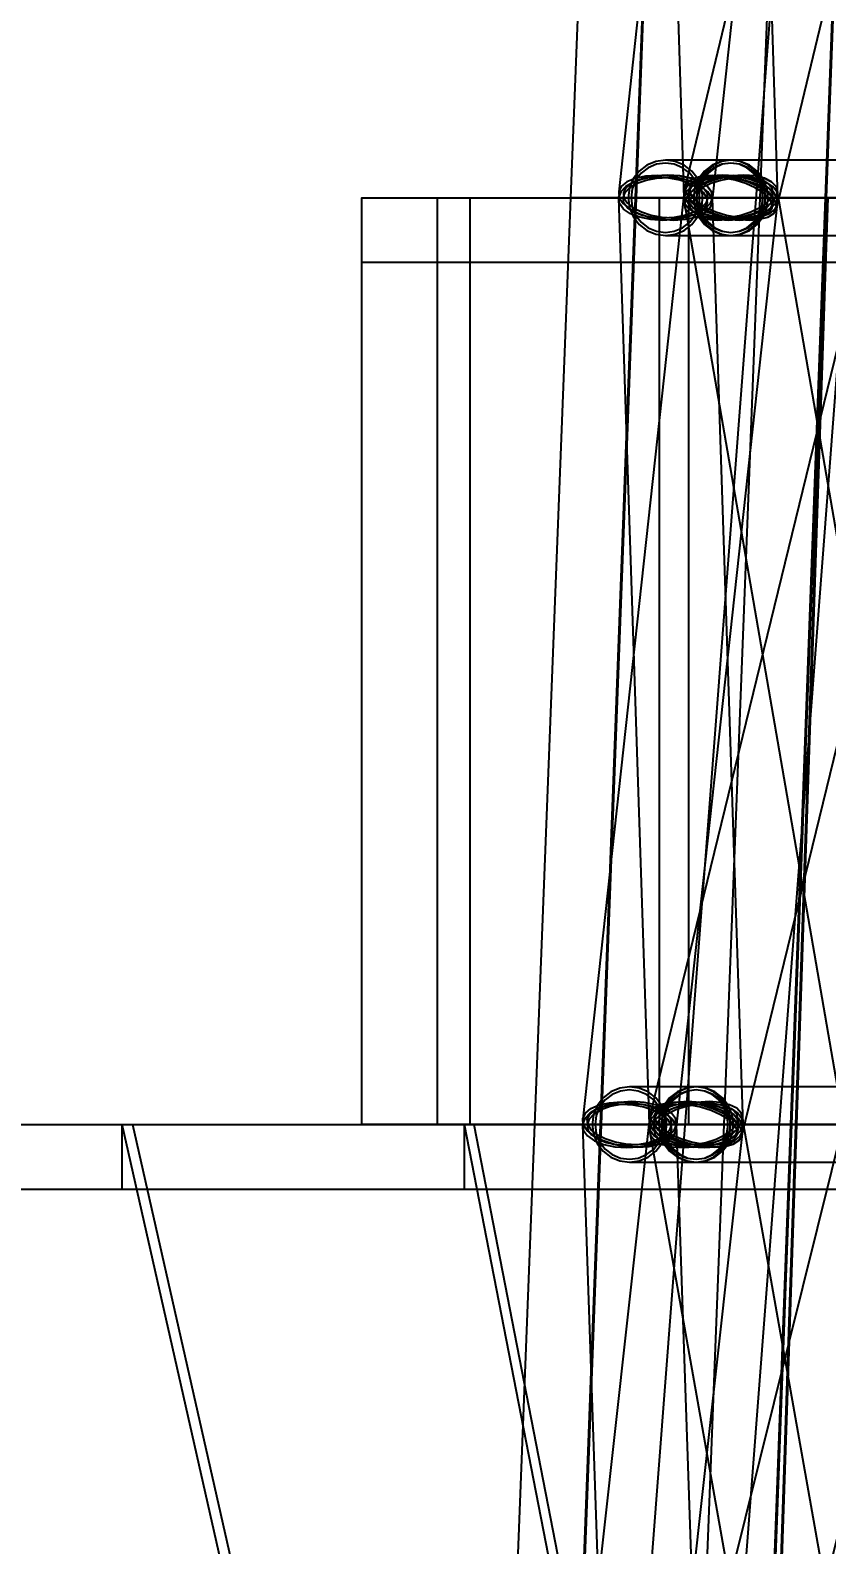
# Model space of a CAD drawing. Header units: millimetres. Extents: x -123812 to 252100, y -3000 to 639000.
# Drawn here: x -13789 to -9491, y 452733 to 460903 of the extents above; entities that cross this region are included whole.
import ezdxf

# ---------------------------------------------------------------- set-up
doc = ezdxf.new("R2010")
doc.units = ezdxf.units.MM
for name, color, linetype, lineweight in [('D-STR-DECK', 7, 'Continuous', 25), ('D-STR-DIM', 7, 'Continuous', 13), ('D-STR-STRC', 7, 'Continuous', 25)]:
    doc.layers.add(name, color=color, linetype=linetype, lineweight=lineweight)
doc.styles.add('OpenSansCondensed-Light', font='OpenSansCondensed-Light.ttf')
doc.styles.add('TOWER_UNICODE', font='Arial Unicode.ttf')
doc.dimstyles.new('EZDXF', dxfattribs={"dimtxt": 0.25, "dimasz": 0.175, "dimexe": 0.375, "dimexo": 0.125, "dimgap": 0.1, "dimtad": 1, "dimlfac": 100, "dimzin": 12, "dimdsep": 46, "dimtxsty": 'OpenSansCondensed-Light', "dimblk": 'ARCHTICK', "dimcen": 2.5, "dimazin": 3, "dimtfac": 0.5, "dimtmove": 2, "dimatfit": 3})

# ---------------------------------------------------------------- blocks, each defined once
blk = doc.blocks.new('_ARCHTICK')
at = {"color": 0, "linetype": 'BYBLOCK', "const_width": 0.15}
blk.add_lwpolyline([(-0.5, -0.5), (0.5, 0.5)], dxfattribs=at)

msp = doc.modelspace()

# ---------------------------------------------------------------- linework, layer by layer
at = {"layer": 'D-STR-DECK'}
for points in [[(-12000, 455000), (-12000, 460000), (-11417.2, 460000), (-11417.2, 455000)], [(-12000, 455000), (-12000, 460000), (-11417.2, 460000), (-11417.2, 455000)], [(-12000, 459650), (-12000, 460000), (-4829.6, 460000), (-4829.6, 459650)], [(-12000, 459650), (-12000, 460000), (-4829.6, 460000), (-4829.6, 459650)], [(-11591.1, 455000), (-11591.1, 460000), (-10236.4, 460000), (-10236.4, 455000)], [(-11591.1, 455000), (-11591.1, 460000), (-10236.4, 460000), (-10236.4, 455000)], [(-11591.1, 459650), (-11591.1, 460000), (-4330.1, 460000), (-4330.1, 459650)], [(-11591.1, 459650), (-11591.1, 460000), (-4330.1, 460000), (-4330.1, 459650)], [(-10392.3, 455000), (-10392.3, 460000), (-8358, 460000), (-8358, 455000)], [(-10392.3, 455000), (-10392.3, 460000), (-8358, 460000), (-8358, 455000)], [(-10392.3, 459650), (-10392.3, 460000), (-3535.5, 460000), (-3535.5, 459650)], [(-10392.3, 459650), (-10392.3, 460000), (-3535.5, 460000), (-3535.5, 459650)], [(-18800, 454650), (-18800, 455000), (-4957.2, 455000), (-4957.2, 454650)], [(-18800, 454650), (-18800, 455000), (-4957.2, 455000), (-4957.2, 454650)], [(-18639.2, 454650), (-18639.2, 455000), (-4829.6, 455000), (-4829.6, 454650)], [(-18639.2, 454650), (-18639.2, 455000), (-4829.6, 455000), (-4829.6, 454650)], [(-18159.4, 454650), (-18159.4, 455000), (-4619.4, 455000), (-4619.4, 454650)], [(-18159.4, 454650), (-18159.4, 455000), (-4619.4, 455000), (-4619.4, 454650)], [(-17368.9, 454650), (-17368.9, 455000), (-4330.1, 455000), (-4330.1, 454650)], [(-17368.9, 454650), (-17368.9, 455000), (-4330.1, 455000), (-4330.1, 454650)], [(-16281.3, 454650), (-16281.3, 455000), (-3966.8, 455000), (-3966.8, 454650)], [(-16281.3, 454650), (-16281.3, 455000), (-3966.8, 455000), (-3966.8, 454650)], [(-12376.3, 445000), (-14915, 455000), (-13237, 455000), (-10974.3, 445000)], [(-12376.3, 445000), (-14915, 455000), (-13237, 455000), (-10974.3, 445000)], [(-14915, 454650), (-14915, 455000), (-3535.5, 455000), (-3535.5, 454650)], [(-14915, 454650), (-14915, 455000), (-3535.5, 455000), (-3535.5, 454650)], [(-11030.9, 445000), (-13293.6, 455000), (-11396, 455000), (-9448, 445000)], [(-11030.9, 445000), (-13293.6, 455000), (-11396, 455000), (-9448, 445000)], [(-13293.6, 454650), (-13293.6, 455000), (-3043.8, 455000), (-3043.8, 454650)], [(-13293.6, 454650), (-13293.6, 455000), (-3043.8, 455000), (-3043.8, 454650)], [(-9496.7, 445000), (-11444.7, 455000), (-9360, 455000), (-7760, 445000)], [(-9496.7, 445000), (-11444.7, 455000), (-9360, 455000), (-7760, 445000)], [(-11444.7, 454650), (-11444.7, 455000), (-2500, 455000), (-2500, 454650)], [(-11444.7, 454650), (-11444.7, 455000), (-2500, 455000), (-2500, 454650)]]:
    msp.add_lwpolyline(points, close=True, dxfattribs=at)
at = {"layer": 'D-STR-STRC'}
for points in [[(-8721.1, 475019.3), (-10637, 450019.3), (-10628.3, 450013.1), (-10603, 450006), (-10562.8, 449998.5), (-10510.3, 449991.2), (-10449.3, 449984.4), (-10383.7, 449978.7), (-10318.2, 449974.4), (-10257.1, 449971.9), (-10204.6, 449971.3), (-10164.4, 449972.6), (-10139.1, 449975.9), (-10130.4, 449980.7), (-8214.5, 474980.7)], [(-9051.4, 465060.1), (-10254.8, 460060.1), (-10253.4, 460031.1), (-10235.1, 460000), (-10201.5, 459968.9), (-10154.6, 459939.9), (-10097.8, 459915), (-10034.8, 459895.9), (-9970, 459883.9), (-9907.8, 459879.8), (-9852.5, 459883.9), (-9807.7, 459895.9), (-9776.6, 459915), (-9761.3, 459939.9), (-8557.8, 464939.9)], [(-10072.2, 465031.1), (-10613.1, 460031.1), (-10609.9, 460000), (-10589.8, 459968.9), (-10554.1, 459939.9), (-10505.2, 459915), (-10446.5, 459895.9), (-10382, 459883.9), (-10316.1, 459879.8), (-10253.2, 459883.9), (-10197.7, 459895.9), (-10153.3, 459915), (-10123.1, 459939.9), (-10109.1, 459968.9), (-9568.3, 464968.9)], [(-10420.2, 465000), (-10261.6, 460000), (-10256.4, 459968.9), (-10234.3, 459939.9), (-10196.7, 459915), (-10146.3, 459895.9), (-10086.5, 459883.9), (-10021.3, 459879.8), (-9955.2, 459883.9), (-9892.7, 459895.9), (-9838.1, 459915), (-9795.1, 459939.9), (-9766.6, 459968.9), (-9754.5, 460000), (-9913.1, 465000)], [(-8973, 460203.2), (-10008.1, 460203.2), (-10056.7, 460196.3), (-10101.9, 460176), (-10140.8, 460143.7), (-10170.6, 460101.6), (-10189.4, 460052.6), (-10195.8, 460000), (-10189.4, 459947.4), (-10170.6, 459898.4), (-10140.8, 459856.3), (-10101.9, 459824), (-10056.7, 459803.7), (-10008.1, 459796.8), (-8973, 459796.8)], [(-8973, 460203.2), (-10008.1, 460203.2), (-10056.7, 460196.3), (-10101.9, 460176), (-10140.8, 460143.7), (-10170.6, 460101.6), (-10189.4, 460052.6), (-10195.8, 460000), (-10189.4, 459947.4), (-10170.6, 459898.4), (-10140.8, 459856.3), (-10101.9, 459824), (-10056.7, 459803.7), (-10008.1, 459796.8), (-8973, 459796.8)], [(-9219.6, 460061), (-10442.5, 455061), (-10441.1, 455031.6), (-10423.1, 455000), (-10389.6, 454968.4), (-10342.9, 454939), (-10286.2, 454913.8), (-10223.3, 454894.4), (-10158.5, 454882.2), (-10096.3, 454878), (-10040.9, 454882.2), (-9996.1, 454894.4), (-9964.8, 454913.8), (-9949.3, 454939), (-8726.4, 459939)], [(-8890.4, 455031.6), (-9757.1, 460031.6), (-9764.1, 460061), (-9787.8, 460086.2), (-9826.5, 460105.6), (-9877.6, 460117.8), (-9937.5, 460122), (-10002.3, 460117.8), (-10067.4, 460105.6), (-10128.5, 460086.2), (-10181.4, 460061), (-10222.5, 460031.6), (-10249, 460000), (-10259, 459968.4), (-9392.4, 454968.4)], [(-9141.4, 455203.2), (-10195.9, 455203.2), (-10244.5, 455196.3), (-10289.7, 455176), (-10328.6, 455143.7), (-10358.5, 455101.6), (-10377.2, 455052.6), (-10383.6, 455000), (-10377.2, 454947.4), (-10358.5, 454898.4), (-10328.6, 454856.3), (-10289.7, 454824), (-10244.5, 454803.7), (-10195.9, 454796.8), (-9141.4, 454796.8)], [(-9141.4, 455203.2), (-10195.9, 455203.2), (-10244.5, 455196.3), (-10289.7, 455176), (-10328.6, 455143.7), (-10358.5, 455101.6), (-10377.2, 455052.6), (-10383.6, 455000), (-10377.2, 454947.4), (-10358.5, 454898.4), (-10328.6, 454856.3), (-10289.7, 454824), (-10244.5, 454803.7), (-10195.9, 454796.8), (-9141.4, 454796.8)], [(-10498.1, 449968), (-9944, 454968), (-9947, 455000), (-9966.8, 455032), (-10002.4, 455061.8), (-10051, 455087.5), (-10109.6, 455107.1), (-10174.1, 455119.5), (-10240, 455123.7), (-10302.9, 455119.5), (-10358.5, 455107.1), (-10403.1, 455087.5), (-10433.5, 455061.8), (-10447.7, 455032), (-11001.9, 450032)], [(-10130.2, 450000), (-10302, 455000), (-10307.1, 455032), (-10329.2, 455061.8), (-10366.6, 455087.5), (-10417, 455107.1), (-10476.7, 455119.5), (-10541.9, 455123.7), (-10608, 455119.5), (-10670.5, 455107.1), (-10725.1, 455087.5), (-10768.3, 455061.8), (-10796.9, 455032), (-10809.1, 455000), (-10637.2, 450000)], [(-10137.3, 449938.2), (-8895, 454938.2), (-8896.2, 454968), (-8914, 455000), (-8947.3, 455032), (-8993.9, 455061.8), (-9050.5, 455087.5), (-9113.3, 455107.1), (-9178, 455119.5), (-9240.2, 455123.7), (-9295.7, 455119.5), (-9340.7, 455107.1), (-9372.1, 455087.5), (-9387.7, 455061.8), (-10630.1, 450061.8)], [(-9058.9, 450032), (-9945, 455032), (-9952.1, 455061.8), (-9975.7, 455087.5), (-10014.4, 455107.1), (-10065.4, 455119.5), (-10125.4, 455123.7), (-10190.1, 455119.5), (-10255.2, 455107.1), (-10316.3, 455087.5), (-10369.2, 455061.8), (-10410.3, 455032), (-10436.7, 455000), (-10446.8, 454968), (-9560.6, 449968)]]:
    msp.add_lwpolyline(points, dxfattribs=at)
for points in [[(-10872.6, 460000), (-9849.6, 460000), (-9655.7, 465000), (-10677.7, 465000)], [(-10524.6, 460000), (-9491.5, 460000), (-9304.9, 465000), (-10335.6, 465000)], [(-10519.5, 460000), (-9496.6, 460000), (-9309.2, 465000), (-10331.3, 465000)], [(-10562.6, 460000), (-10555.7, 459947.4), (-10535.6, 459898.4), (-10503.6, 459856.3), (-10461.8, 459824), (-10413.3, 459803.7), (-10361.1, 459796.8), (-10008.1, 459796.8), (-9955.9, 459803.7), (-9907.3, 459824), (-9865.6, 459856.3), (-9833.6, 459898.4), (-9813.5, 459947.4), (-9806.6, 460000), (-9813.5, 460052.6), (-9833.6, 460101.6), (-9865.6, 460143.7), (-9907.3, 460176), (-9955.9, 460196.3), (-10008.1, 460203.2), (-10361.1, 460203.2), (-10413.3, 460196.3), (-10461.8, 460176), (-10503.6, 460143.7), (-10535.6, 460101.6), (-10555.7, 460052.6)], [(-10562.6, 460000), (-10555.7, 459947.4), (-10535.6, 459898.4), (-10503.6, 459856.3), (-10461.8, 459824), (-10413.3, 459803.7), (-10361.1, 459796.8), (-10309, 459803.7), (-10260.4, 459824), (-10218.7, 459856.3), (-10186.6, 459898.4), (-10166.5, 459947.4), (-10159.6, 460000), (-10166.5, 460052.6), (-10186.6, 460101.6), (-10218.7, 460143.7), (-10260.4, 460176), (-10309, 460196.3), (-10361.1, 460203.2), (-10413.3, 460196.3), (-10461.8, 460176), (-10503.6, 460143.7), (-10535.6, 460101.6), (-10555.7, 460052.6)], [(-10562.6, 460000), (-10555.7, 459947.4), (-10535.6, 459898.4), (-10503.6, 459856.3), (-10461.8, 459824), (-10413.3, 459803.7), (-10361.1, 459796.8), (-10008.1, 459796.8), (-9955.9, 459803.7), (-9907.3, 459824), (-9865.6, 459856.3), (-9833.6, 459898.4), (-9813.5, 459947.4), (-9806.6, 460000), (-9813.5, 460052.6), (-9833.6, 460101.6), (-9865.6, 460143.7), (-9907.3, 460176), (-9955.9, 460196.3), (-10008.1, 460203.2), (-10361.1, 460203.2), (-10413.3, 460196.3), (-10461.8, 460176), (-10503.6, 460143.7), (-10535.6, 460101.6), (-10555.7, 460052.6)], [(-10562.6, 460000), (-10555.7, 459947.4), (-10535.6, 459898.4), (-10503.6, 459856.3), (-10461.8, 459824), (-10413.3, 459803.7), (-10361.1, 459796.8), (-10309, 459803.7), (-10260.4, 459824), (-10218.7, 459856.3), (-10186.6, 459898.4), (-10166.5, 459947.4), (-10159.6, 460000), (-10166.5, 460052.6), (-10186.6, 460101.6), (-10218.7, 460143.7), (-10260.4, 460176), (-10309, 460196.3), (-10361.1, 460203.2), (-10413.3, 460196.3), (-10461.8, 460176), (-10503.6, 460143.7), (-10535.6, 460101.6), (-10555.7, 460052.6)], [(-10546.7, 460000), (-10540.4, 459951.5), (-10521.8, 459906.4), (-10492.3, 459867.6), (-10453.9, 459837.9), (-10409.1, 459819.2), (-10361.1, 459812.8), (-10313.1, 459819.2), (-10268.3, 459837.9), (-10229.9, 459867.6), (-10200.4, 459906.4), (-10181.8, 459951.5), (-10175.5, 460000), (-10181.8, 460048.5), (-10200.4, 460093.6), (-10229.9, 460132.4), (-10268.3, 460162.1), (-10313.1, 460180.8), (-10361.1, 460187.2), (-10409.1, 460180.8), (-10453.9, 460162.1), (-10492.3, 460132.4), (-10521.8, 460093.6), (-10540.4, 460048.5)], [(-10546.7, 460000), (-10540.4, 459951.5), (-10521.8, 459906.4), (-10492.3, 459867.6), (-10453.9, 459837.9), (-10409.1, 459819.2), (-10361.1, 459812.8), (-10313.1, 459819.2), (-10268.3, 459837.9), (-10229.9, 459867.6), (-10200.4, 459906.4), (-10181.8, 459951.5), (-10175.5, 460000), (-10181.8, 460048.5), (-10200.4, 460093.6), (-10229.9, 460132.4), (-10268.3, 460162.1), (-10313.1, 460180.8), (-10361.1, 460187.2), (-10409.1, 460180.8), (-10453.9, 460162.1), (-10492.3, 460132.4), (-10521.8, 460093.6), (-10540.4, 460048.5)], [(-10209.5, 460000), (-10202.7, 459947.4), (-10182.5, 459898.4), (-10150.5, 459856.3), (-10108.8, 459824), (-10060.2, 459803.7), (-10008.1, 459796.8), (-9955.9, 459803.7), (-9907.3, 459824), (-9865.6, 459856.3), (-9833.6, 459898.4), (-9813.5, 459947.4), (-9806.6, 460000), (-9813.5, 460052.6), (-9833.6, 460101.6), (-9865.6, 460143.7), (-9907.3, 460176), (-9955.9, 460196.3), (-10008.1, 460203.2), (-10060.2, 460196.3), (-10108.8, 460176), (-10150.5, 460143.7), (-10182.5, 460101.6), (-10202.7, 460052.6)], [(-10209.5, 460000), (-10202.7, 459947.4), (-10182.5, 459898.4), (-10150.5, 459856.3), (-10108.8, 459824), (-10060.2, 459803.7), (-10008.1, 459796.8), (-9955.9, 459803.7), (-9907.3, 459824), (-9865.6, 459856.3), (-9833.6, 459898.4), (-9813.5, 459947.4), (-9806.6, 460000), (-9813.5, 460052.6), (-9833.6, 460101.6), (-9865.6, 460143.7), (-9907.3, 460176), (-9955.9, 460196.3), (-10008.1, 460203.2), (-10060.2, 460196.3), (-10108.8, 460176), (-10150.5, 460143.7), (-10182.5, 460101.6), (-10202.7, 460052.6)], [(-10195.8, 460000), (-10189.4, 459947.4), (-10170.6, 459898.4), (-10140.8, 459856.3), (-10101.9, 459824), (-10056.7, 459803.7), (-10008.1, 459796.8), (-9959.5, 459803.7), (-9914.2, 459824), (-9875.3, 459856.3), (-9845.5, 459898.4), (-9826.7, 459947.4), (-9820.3, 460000), (-9826.7, 460052.6), (-9845.5, 460101.6), (-9875.3, 460143.7), (-9914.2, 460176), (-9959.5, 460196.3), (-10008.1, 460203.2), (-10056.7, 460196.3), (-10101.9, 460176), (-10140.8, 460143.7), (-10170.6, 460101.6), (-10189.4, 460052.6)], [(-10195.8, 460000), (-10189.4, 459947.4), (-10170.6, 459898.4), (-10140.8, 459856.3), (-10101.9, 459824), (-10056.7, 459803.7), (-10008.1, 459796.8), (-9959.5, 459803.7), (-9914.2, 459824), (-9875.3, 459856.3), (-9845.5, 459898.4), (-9826.7, 459947.4), (-9820.3, 460000), (-9826.7, 460052.6), (-9845.5, 460101.6), (-9875.3, 460143.7), (-9914.2, 460176), (-9959.5, 460196.3), (-10008.1, 460203.2), (-10056.7, 460196.3), (-10101.9, 460176), (-10140.8, 460143.7), (-10170.6, 460101.6), (-10189.4, 460052.6)], [(-10193.7, 460000), (-10187.3, 459951.5), (-10168.8, 459906.4), (-10139.3, 459867.6), (-10100.9, 459837.9), (-10056.1, 459819.2), (-10008.1, 459812.8), (-9960, 459819.2), (-9915.3, 459837.9), (-9876.8, 459867.6), (-9847.3, 459906.4), (-9828.8, 459951.5), (-9822.5, 460000), (-9828.8, 460048.5), (-9847.3, 460093.6), (-9876.8, 460132.4), (-9915.3, 460162.1), (-9960, 460180.8), (-10008.1, 460187.2), (-10056.1, 460180.8), (-10100.9, 460162.1), (-10139.3, 460132.4), (-10168.8, 460093.6), (-10187.3, 460048.5)], [(-10193.7, 460000), (-10187.3, 459951.5), (-10168.8, 459906.4), (-10139.3, 459867.6), (-10100.9, 459837.9), (-10056.1, 459819.2), (-10008.1, 459812.8), (-9960, 459819.2), (-9915.3, 459837.9), (-9876.8, 459867.6), (-9847.3, 459906.4), (-9828.8, 459951.5), (-9822.5, 460000), (-9828.8, 460048.5), (-9847.3, 460093.6), (-9876.8, 460132.4), (-9915.3, 460162.1), (-9960, 460180.8), (-10008.1, 460187.2), (-10056.1, 460180.8), (-10100.9, 460162.1), (-10139.3, 460132.4), (-10168.8, 460093.6), (-10187.3, 460048.5)], [(-10181, 460000), (-10175.1, 459951.5), (-10157.8, 459906.4), (-10130.4, 459867.6), (-10094.5, 459837.9), (-10052.8, 459819.2), (-10008.1, 459812.8), (-9963.3, 459819.2), (-9921.6, 459837.9), (-9885.8, 459867.6), (-9858.3, 459906.4), (-9841, 459951.5), (-9835.1, 460000), (-9841, 460048.5), (-9858.3, 460093.6), (-9885.8, 460132.4), (-9921.6, 460162.1), (-9963.3, 460180.8), (-10008.1, 460187.2), (-10052.8, 460180.8), (-10094.5, 460162.1), (-10130.4, 460132.4), (-10157.8, 460093.6), (-10175.1, 460048.5)], [(-10181, 460000), (-10175.1, 459951.5), (-10157.8, 459906.4), (-10130.4, 459867.6), (-10094.5, 459837.9), (-10052.8, 459819.2), (-10008.1, 459812.8), (-9963.3, 459819.2), (-9921.6, 459837.9), (-9885.8, 459867.6), (-9858.3, 459906.4), (-9841, 459951.5), (-9835.1, 460000), (-9841, 460048.5), (-9858.3, 460093.6), (-9885.8, 460132.4), (-9921.6, 460162.1), (-9963.3, 460180.8), (-10008.1, 460187.2), (-10052.8, 460180.8), (-10094.5, 460162.1), (-10130.4, 460132.4), (-10157.8, 460093.6), (-10175.1, 460048.5)], [(-10807.5, 455031.6), (-10804.4, 455000), (-10784.4, 454968.4), (-10748.8, 454939), (-10700, 454913.8), (-10641.4, 454894.4), (-10576.9, 454882.2), (-10511, 454878), (-10448.1, 454882.2), (-10392.5, 454894.4), (-10348.1, 454913.8), (-10317.7, 454939), (-10303.6, 454968.4), (-9756.1, 459968.4), (-9759.2, 460000), (-9779.2, 460031.6), (-9814.8, 460061), (-9863.6, 460086.2), (-9922.2, 460105.6), (-9986.7, 460117.8), (-10052.6, 460122), (-10115.5, 460117.8), (-10171.1, 460105.6), (-10215.6, 460086.2), (-10245.9, 460061), (-10260, 460031.6)], [(-10614.6, 460000), (-10449.4, 455000), (-10444.3, 454968.4), (-10422.2, 454939), (-10384.7, 454913.8), (-10334.3, 454894.4), (-10274.5, 454882.2), (-10209.3, 454878), (-10143.3, 454882.2), (-10080.8, 454894.4), (-10026.1, 454913.8), (-9983, 454939), (-9954.5, 454968.4), (-9942.3, 455000), (-10107.6, 460000), (-10112.7, 460031.6), (-10134.8, 460061), (-10172.3, 460086.2), (-10222.7, 460105.6), (-10282.5, 460117.8), (-10347.7, 460122), (-10413.7, 460117.8), (-10476.2, 460105.6), (-10530.9, 460086.2), (-10574, 460061), (-10602.5, 460031.6)], [(-10107.6, 460000), (-10119.7, 459968.4), (-10148.3, 459939), (-10191.3, 459913.8), (-10246, 459894.4), (-10308.5, 459882.2), (-10374.6, 459878), (-10439.7, 459882.2), (-10499.5, 459894.4), (-10549.9, 459913.8), (-10587.4, 459939), (-10609.5, 459968.4), (-10614.6, 460000), (-10602.5, 460031.6), (-10574, 460061), (-10530.9, 460086.2), (-10476.2, 460105.6), (-10413.7, 460117.8), (-10347.7, 460122), (-10282.5, 460117.8), (-10222.7, 460105.6), (-10172.3, 460086.2), (-10134.8, 460061), (-10112.7, 460031.6)], [(-10609.9, 460000), (-10589.8, 459968.9), (-10554.1, 459939.9), (-10505.2, 459915), (-10446.5, 459895.9), (-10382, 459883.9), (-10316.1, 459879.8), (-10253.2, 459883.9), (-10197.7, 459895.9), (-10153.3, 459915), (-10123.1, 459939.9), (-10109.1, 459968.9), (-10112.3, 460000), (-10132.4, 460031.1), (-10168.2, 460060.1), (-10217, 460085), (-10275.7, 460104.1), (-10340.2, 460116.1), (-10406.2, 460120.2), (-10469, 460116.1), (-10524.5, 460104.1), (-10568.9, 460085), (-10599.1, 460060.1), (-10613.1, 460031.1)], [(-10132.5, 460000), (-10143.5, 459971.5), (-10169.2, 459945), (-10208.1, 459922.2), (-10257.3, 459904.8), (-10313.7, 459893.8), (-10373.2, 459890), (-10432, 459893.8), (-10485.9, 459904.8), (-10531.3, 459922.2), (-10565.1, 459945), (-10585, 459971.5), (-10589.7, 460000), (-10578.8, 460028.5), (-10553, 460055), (-10514.2, 460077.8), (-10464.9, 460095.2), (-10408.6, 460106.2), (-10349, 460110), (-10290.2, 460106.2), (-10236.3, 460095.2), (-10190.9, 460077.8), (-10157.1, 460055), (-10137.2, 460028.5)], [(-10585.4, 460000), (-10567.3, 459971.9), (-10535.1, 459945.8), (-10491, 459923.4), (-10438.1, 459906.1), (-10379.9, 459895.3), (-10320.5, 459891.6), (-10263.8, 459895.3), (-10213.8, 459906.1), (-10173.8, 459923.4), (-10146.5, 459945.8), (-10133.9, 459971.9), (-10136.8, 460000), (-10155, 460028.1), (-10187.2, 460054.2), (-10231.2, 460076.6), (-10284.1, 460093.9), (-10342.3, 460104.7), (-10401.7, 460108.4), (-10458.4, 460104.7), (-10508.4, 460093.9), (-10548.4, 460076.6), (-10575.7, 460054.2), (-10588.3, 460028.1)], [(-10261.6, 460000), (-10256.4, 459968.9), (-10234.3, 459939.9), (-10196.7, 459915), (-10146.3, 459895.9), (-10086.5, 459883.9), (-10021.3, 459879.8), (-9955.2, 459883.9), (-9892.7, 459895.9), (-9838.1, 459915), (-9795.1, 459939.9), (-9766.6, 459968.9), (-9754.5, 460000), (-9759.7, 460031.1), (-9781.9, 460060.1), (-9819.4, 460085), (-9869.8, 460104.1), (-9929.7, 460116.1), (-9994.9, 460120.2), (-10060.9, 460116.1), (-10123.4, 460104.1), (-10178, 460085), (-10221, 460060.1), (-10249.6, 460031.1)], [(-9759.2, 460000), (-9756.1, 459968.4), (-9770.3, 459939), (-9800.6, 459913.8), (-9845, 459894.4), (-9900.6, 459882.2), (-9963.5, 459878), (-10029.4, 459882.2), (-10093.9, 459894.4), (-10152.5, 459913.8), (-10201.3, 459939), (-10236.9, 459968.4), (-10256.9, 460000), (-10260, 460031.6), (-10245.9, 460061), (-10215.6, 460086.2), (-10171.1, 460105.6), (-10115.5, 460117.8), (-10052.6, 460122), (-9986.7, 460117.8), (-9922.2, 460105.6), (-9863.6, 460086.2), (-9814.8, 460061), (-9779.2, 460031.6)], [(-9767.1, 460000), (-9793.6, 459968.4), (-9834.7, 459939), (-9887.6, 459913.8), (-9948.7, 459894.4), (-10013.9, 459882.2), (-10078.6, 459878), (-10138.6, 459882.2), (-10189.6, 459894.4), (-10228.3, 459913.8), (-10252, 459939), (-10259, 459968.4), (-10249, 460000), (-10222.5, 460031.6), (-10181.4, 460061), (-10128.5, 460086.2), (-10067.4, 460105.6), (-10002.3, 460117.8), (-9937.5, 460122), (-9877.6, 460117.8), (-9826.5, 460105.6), (-9787.8, 460086.2), (-9764.1, 460061), (-9757.1, 460031.6)], [(-10235.1, 460000), (-10201.5, 459968.9), (-10154.6, 459939.9), (-10097.8, 459915), (-10034.8, 459895.9), (-9970, 459883.9), (-9907.8, 459879.8), (-9852.5, 459883.9), (-9807.7, 459895.9), (-9776.6, 459915), (-9761.3, 459939.9), (-9762.8, 459968.9), (-9781, 460000), (-9814.7, 460031.1), (-9861.5, 460060.1), (-9918.4, 460085), (-9981.3, 460104.1), (-10046.1, 460116.1), (-10108.3, 460120.2), (-10163.7, 460116.1), (-10208.4, 460104.1), (-10239.5, 460085), (-10254.8, 460060.1), (-10253.4, 460031.1)], [(-10236.7, 460000), (-10232, 459971.9), (-10212, 459945.8), (-10178.1, 459923.4), (-10132.7, 459906.1), (-10078.7, 459895.3), (-10020, 459891.6), (-9960.4, 459895.3), (-9904.1, 459906.1), (-9854.8, 459923.4), (-9816, 459945.8), (-9790.3, 459971.9), (-9779.5, 460000), (-9784.2, 460028.1), (-9804.1, 460054.2), (-9838, 460076.6), (-9883.5, 460093.9), (-9937.4, 460104.7), (-9996.2, 460108.4), (-10055.7, 460104.7), (-10112.1, 460093.9), (-10161.3, 460076.6), (-10200.1, 460054.2), (-10225.8, 460028.1)], [(-9783.7, 460000), (-9780.9, 459971.5), (-9793.7, 459945), (-9821, 459922.2), (-9861.1, 459904.8), (-9911.2, 459893.8), (-9967.9, 459890), (-10027.3, 459893.8), (-10085.5, 459904.8), (-10138.3, 459922.2), (-10182.3, 459945), (-10214.4, 459971.5), (-10232.4, 460000), (-10235.2, 460028.5), (-10222.5, 460055), (-10195.1, 460077.8), (-10155, 460095.2), (-10104.9, 460106.2), (-10048.2, 460110), (-9988.8, 460106.2), (-9930.7, 460095.2), (-9877.8, 460077.8), (-9833.8, 460055), (-9801.7, 460028.5)], [(-9790.8, 460000), (-9814.7, 459971.5), (-9851.8, 459945), (-9899.4, 459922.2), (-9954.5, 459904.8), (-10013.3, 459893.8), (-10071.7, 459890), (-10125.7, 459893.8), (-10171.8, 459904.8), (-10206.6, 459922.2), (-10228, 459945), (-10234.3, 459971.5), (-10225.3, 460000), (-10201.4, 460028.5), (-10164.4, 460055), (-10116.7, 460077.8), (-10061.6, 460095.2), (-10002.8, 460106.2), (-9944.5, 460110), (-9890.4, 460106.2), (-9844.4, 460095.2), (-9809.5, 460077.8), (-9788.1, 460055), (-9781.8, 460028.5)], [(-10212.8, 460000), (-10182.4, 459971.9), (-10140.2, 459945.8), (-10088.9, 459923.4), (-10032.2, 459906.1), (-9973.8, 459895.3), (-9917.7, 459891.6), (-9867.8, 459895.3), (-9827.4, 459906.1), (-9799.4, 459923.4), (-9785.6, 459945.8), (-9786.9, 459971.9), (-9803.3, 460000), (-9833.7, 460028.1), (-9875.9, 460054.2), (-9927.2, 460076.6), (-9984, 460093.9), (-10042.4, 460104.7), (-10098.4, 460108.4), (-10148.3, 460104.7), (-10188.7, 460093.9), (-10216.7, 460076.6), (-10230.6, 460054.2), (-10229.2, 460028.1)], [(-11067.5, 455000), (-10043.6, 455000), (-9849.6, 460000), (-10872.6, 460000)], [(-9849.6, 460000), (-9867.1, 460000), (-9918.2, 460000), (-9999.4, 460000), (-10105.4, 460000), (-10228.7, 460000), (-10361.1, 460000), (-10493.5, 460000), (-10616.8, 460000), (-10722.8, 460000), (-10804.1, 460000), (-10855.2, 460000), (-10872.6, 460000), (-10855.2, 460000), (-10804.1, 460000), (-10722.8, 460000), (-10616.8, 460000), (-10493.5, 460000), (-10361.1, 460000), (-10228.7, 460000), (-10105.4, 460000), (-9999.4, 460000), (-9918.2, 460000), (-9867.1, 460000)], [(-9849.6, 460000), (-9867.1, 460000), (-9918.2, 460000), (-9999.4, 460000), (-10105.4, 460000), (-10228.7, 460000), (-10361.1, 460000), (-10493.5, 460000), (-10616.8, 460000), (-10722.8, 460000), (-10804.1, 460000), (-10855.2, 460000), (-10872.6, 460000), (-10855.2, 460000), (-10804.1, 460000), (-10722.8, 460000), (-10616.8, 460000), (-10493.5, 460000), (-10361.1, 460000), (-10228.7, 460000), (-10105.4, 460000), (-9999.4, 460000), (-9918.2, 460000), (-9867.1, 460000)], [(-9906.7, 460000), (-9922.2, 460000), (-9967.6, 460000), (-10039.8, 460000), (-10133.9, 460000), (-10243.5, 460000), (-10361.1, 460000), (-10478.7, 460000), (-10588.3, 460000), (-10682.4, 460000), (-10754.6, 460000), (-10800, 460000), (-10815.5, 460000), (-10800, 460000), (-10754.6, 460000), (-10682.4, 460000), (-10588.3, 460000), (-10478.7, 460000), (-10361.1, 460000), (-10243.5, 460000), (-10133.9, 460000), (-10039.8, 460000), (-9967.6, 460000), (-9922.2, 460000)], [(-9906.7, 460000), (-9922.2, 460000), (-9967.6, 460000), (-10039.8, 460000), (-10133.9, 460000), (-10243.5, 460000), (-10361.1, 460000), (-10478.7, 460000), (-10588.3, 460000), (-10682.4, 460000), (-10754.6, 460000), (-10800, 460000), (-10815.5, 460000), (-10800, 460000), (-10754.6, 460000), (-10682.4, 460000), (-10588.3, 460000), (-10478.7, 460000), (-10361.1, 460000), (-10243.5, 460000), (-10133.9, 460000), (-10039.8, 460000), (-9967.6, 460000), (-9922.2, 460000)], [(-10713.6, 455000), (-9678.2, 455000), (-9491.5, 460000), (-10524.6, 460000)], [(-10707.8, 455000), (-9683.9, 455000), (-9496.6, 460000), (-10519.5, 460000)], [(-9491.5, 460000), (-9509.1, 460000), (-9560.7, 460000), (-9642.8, 460000), (-9749.8, 460000), (-9874.4, 460000), (-10008.1, 460000), (-10141.8, 460000), (-10266.3, 460000), (-10373.3, 460000), (-10455.4, 460000), (-10507, 460000), (-10524.6, 460000), (-10507, 460000), (-10455.4, 460000), (-10373.3, 460000), (-10266.3, 460000), (-10141.8, 460000), (-10008.1, 460000), (-9874.4, 460000), (-9749.8, 460000), (-9642.8, 460000), (-9560.7, 460000), (-9509.1, 460000)], [(-9496.6, 460000), (-9514, 460000), (-9565.1, 460000), (-9646.4, 460000), (-9752.3, 460000), (-9875.7, 460000), (-10008.1, 460000), (-10140.4, 460000), (-10263.8, 460000), (-10369.7, 460000), (-10451, 460000), (-10502.1, 460000), (-10519.5, 460000), (-10502.1, 460000), (-10451, 460000), (-10369.7, 460000), (-10263.8, 460000), (-10140.4, 460000), (-10008.1, 460000), (-9875.7, 460000), (-9752.3, 460000), (-9646.4, 460000), (-9565.1, 460000), (-9514, 460000)], [(-9496.6, 460000), (-9514, 460000), (-9565.1, 460000), (-9646.4, 460000), (-9752.3, 460000), (-9875.7, 460000), (-10008.1, 460000), (-10140.4, 460000), (-10263.8, 460000), (-10369.7, 460000), (-10451, 460000), (-10502.1, 460000), (-10519.5, 460000), (-10502.1, 460000), (-10451, 460000), (-10369.7, 460000), (-10263.8, 460000), (-10140.4, 460000), (-10008.1, 460000), (-9875.7, 460000), (-9752.3, 460000), (-9646.4, 460000), (-9565.1, 460000), (-9514, 460000)], [(-9553.7, 460000), (-9569.2, 460000), (-9614.6, 460000), (-9686.8, 460000), (-9780.9, 460000), (-9890.5, 460000), (-10008.1, 460000), (-10125.7, 460000), (-10235.3, 460000), (-10329.4, 460000), (-10401.6, 460000), (-10447, 460000), (-10462.4, 460000), (-10447, 460000), (-10401.6, 460000), (-10329.4, 460000), (-10235.3, 460000), (-10125.7, 460000), (-10008.1, 460000), (-9890.5, 460000), (-9780.9, 460000), (-9686.8, 460000), (-9614.6, 460000), (-9569.2, 460000)], [(-9553.7, 460000), (-9569.2, 460000), (-9614.6, 460000), (-9686.8, 460000), (-9780.9, 460000), (-9890.5, 460000), (-10008.1, 460000), (-10125.7, 460000), (-10235.3, 460000), (-10329.4, 460000), (-10401.6, 460000), (-10447, 460000), (-10462.4, 460000), (-10447, 460000), (-10401.6, 460000), (-10329.4, 460000), (-10235.3, 460000), (-10125.7, 460000), (-10008.1, 460000), (-9890.5, 460000), (-9780.9, 460000), (-9686.8, 460000), (-9614.6, 460000), (-9569.2, 460000)], [(-9659.1, 455000), (-8623.7, 455000), (-8456.4, 460000), (-9489.5, 460000)], [(-9653.3, 455000), (-8629.4, 455000), (-8461.5, 460000), (-9484.5, 460000)], [(-10757, 455000), (-10750.2, 454947.4), (-10730, 454898.4), (-10698, 454856.3), (-10656.3, 454824), (-10607.7, 454803.7), (-10555.6, 454796.8), (-10195.9, 454796.8), (-10143.7, 454803.7), (-10095.2, 454824), (-10053.4, 454856.3), (-10021.4, 454898.4), (-10001.3, 454947.4), (-9994.4, 455000), (-10001.3, 455052.6), (-10021.4, 455101.6), (-10053.4, 455143.7), (-10095.2, 455176), (-10143.7, 455196.3), (-10195.9, 455203.2), (-10555.6, 455203.2), (-10607.7, 455196.3), (-10656.3, 455176), (-10698, 455143.7), (-10730, 455101.6), (-10750.2, 455052.6)], [(-10757, 455000), (-10750.2, 454947.4), (-10730, 454898.4), (-10698, 454856.3), (-10656.3, 454824), (-10607.7, 454803.7), (-10555.6, 454796.8), (-10503.4, 454803.7), (-10454.8, 454824), (-10413.1, 454856.3), (-10381.1, 454898.4), (-10361, 454947.4), (-10354.1, 455000), (-10361, 455052.6), (-10381.1, 455101.6), (-10413.1, 455143.7), (-10454.8, 455176), (-10503.4, 455196.3), (-10555.6, 455203.2), (-10607.7, 455196.3), (-10656.3, 455176), (-10698, 455143.7), (-10730, 455101.6), (-10750.2, 455052.6)], [(-10757, 455000), (-10750.2, 454947.4), (-10730, 454898.4), (-10698, 454856.3), (-10656.3, 454824), (-10607.7, 454803.7), (-10555.6, 454796.8), (-10195.9, 454796.8), (-10143.7, 454803.7), (-10095.2, 454824), (-10053.4, 454856.3), (-10021.4, 454898.4), (-10001.3, 454947.4), (-9994.4, 455000), (-10001.3, 455052.6), (-10021.4, 455101.6), (-10053.4, 455143.7), (-10095.2, 455176), (-10143.7, 455196.3), (-10195.9, 455203.2), (-10555.6, 455203.2), (-10607.7, 455196.3), (-10656.3, 455176), (-10698, 455143.7), (-10730, 455101.6), (-10750.2, 455052.6)], [(-10757, 455000), (-10750.2, 454947.4), (-10730, 454898.4), (-10698, 454856.3), (-10656.3, 454824), (-10607.7, 454803.7), (-10555.6, 454796.8), (-10503.4, 454803.7), (-10454.8, 454824), (-10413.1, 454856.3), (-10381.1, 454898.4), (-10361, 454947.4), (-10354.1, 455000), (-10361, 455052.6), (-10381.1, 455101.6), (-10413.1, 455143.7), (-10454.8, 455176), (-10503.4, 455196.3), (-10555.6, 455203.2), (-10607.7, 455196.3), (-10656.3, 455176), (-10698, 455143.7), (-10730, 455101.6), (-10750.2, 455052.6)], [(-10741.2, 455000), (-10734.8, 454951.5), (-10716.3, 454906.4), (-10686.8, 454867.6), (-10648.4, 454837.9), (-10603.6, 454819.2), (-10555.6, 454812.8), (-10507.5, 454819.2), (-10462.8, 454837.9), (-10424.3, 454867.6), (-10394.8, 454906.4), (-10376.3, 454951.5), (-10370, 455000), (-10376.3, 455048.5), (-10394.8, 455093.6), (-10424.3, 455132.4), (-10462.8, 455162.1), (-10507.5, 455180.8), (-10555.6, 455187.2), (-10603.6, 455180.8), (-10648.4, 455162.1), (-10686.8, 455132.4), (-10716.3, 455093.6), (-10734.8, 455048.5)], [(-10741.2, 455000), (-10734.8, 454951.5), (-10716.3, 454906.4), (-10686.8, 454867.6), (-10648.4, 454837.9), (-10603.6, 454819.2), (-10555.6, 454812.8), (-10507.5, 454819.2), (-10462.8, 454837.9), (-10424.3, 454867.6), (-10394.8, 454906.4), (-10376.3, 454951.5), (-10370, 455000), (-10376.3, 455048.5), (-10394.8, 455093.6), (-10424.3, 455132.4), (-10462.8, 455162.1), (-10507.5, 455180.8), (-10555.6, 455187.2), (-10603.6, 455180.8), (-10648.4, 455162.1), (-10686.8, 455132.4), (-10716.3, 455093.6), (-10734.8, 455048.5)], [(-10397.3, 455000), (-10390.5, 454947.4), (-10370.4, 454898.4), (-10338.3, 454856.3), (-10296.6, 454824), (-10248, 454803.7), (-10195.9, 454796.8), (-10143.7, 454803.7), (-10095.2, 454824), (-10053.4, 454856.3), (-10021.4, 454898.4), (-10001.3, 454947.4), (-9994.4, 455000), (-10001.3, 455052.6), (-10021.4, 455101.6), (-10053.4, 455143.7), (-10095.2, 455176), (-10143.7, 455196.3), (-10195.9, 455203.2), (-10248, 455196.3), (-10296.6, 455176), (-10338.3, 455143.7), (-10370.4, 455101.6), (-10390.5, 455052.6)], [(-10397.3, 455000), (-10390.5, 454947.4), (-10370.4, 454898.4), (-10338.3, 454856.3), (-10296.6, 454824), (-10248, 454803.7), (-10195.9, 454796.8), (-10143.7, 454803.7), (-10095.2, 454824), (-10053.4, 454856.3), (-10021.4, 454898.4), (-10001.3, 454947.4), (-9994.4, 455000), (-10001.3, 455052.6), (-10021.4, 455101.6), (-10053.4, 455143.7), (-10095.2, 455176), (-10143.7, 455196.3), (-10195.9, 455203.2), (-10248, 455196.3), (-10296.6, 455176), (-10338.3, 455143.7), (-10370.4, 455101.6), (-10390.5, 455052.6)], [(-10383.6, 455000), (-10377.2, 454947.4), (-10358.5, 454898.4), (-10328.6, 454856.3), (-10289.7, 454824), (-10244.5, 454803.7), (-10195.9, 454796.8), (-10147.3, 454803.7), (-10102, 454824), (-10063.1, 454856.3), (-10033.3, 454898.4), (-10014.5, 454947.4), (-10008.2, 455000), (-10014.5, 455052.6), (-10033.3, 455101.6), (-10063.1, 455143.7), (-10102, 455176), (-10147.3, 455196.3), (-10195.9, 455203.2), (-10244.5, 455196.3), (-10289.7, 455176), (-10328.6, 455143.7), (-10358.5, 455101.6), (-10377.2, 455052.6)], [(-10383.6, 455000), (-10377.2, 454947.4), (-10358.5, 454898.4), (-10328.6, 454856.3), (-10289.7, 454824), (-10244.5, 454803.7), (-10195.9, 454796.8), (-10147.3, 454803.7), (-10102, 454824), (-10063.1, 454856.3), (-10033.3, 454898.4), (-10014.5, 454947.4), (-10008.2, 455000), (-10014.5, 455052.6), (-10033.3, 455101.6), (-10063.1, 455143.7), (-10102, 455176), (-10147.3, 455196.3), (-10195.9, 455203.2), (-10244.5, 455196.3), (-10289.7, 455176), (-10328.6, 455143.7), (-10358.5, 455101.6), (-10377.2, 455052.6)], [(-10381.5, 455000), (-10375.2, 454951.5), (-10356.6, 454906.4), (-10327.1, 454867.6), (-10288.7, 454837.9), (-10243.9, 454819.2), (-10195.9, 454812.8), (-10147.8, 454819.2), (-10103.1, 454837.9), (-10064.6, 454867.6), (-10035.2, 454906.4), (-10016.6, 454951.5), (-10010.3, 455000), (-10016.6, 455048.5), (-10035.2, 455093.6), (-10064.6, 455132.4), (-10103.1, 455162.1), (-10147.8, 455180.8), (-10195.9, 455187.2), (-10243.9, 455180.8), (-10288.7, 455162.1), (-10327.1, 455132.4), (-10356.6, 455093.6), (-10375.2, 455048.5)], [(-10381.5, 455000), (-10375.2, 454951.5), (-10356.6, 454906.4), (-10327.1, 454867.6), (-10288.7, 454837.9), (-10243.9, 454819.2), (-10195.9, 454812.8), (-10147.8, 454819.2), (-10103.1, 454837.9), (-10064.6, 454867.6), (-10035.2, 454906.4), (-10016.6, 454951.5), (-10010.3, 455000), (-10016.6, 455048.5), (-10035.2, 455093.6), (-10064.6, 455132.4), (-10103.1, 455162.1), (-10147.8, 455180.8), (-10195.9, 455187.2), (-10243.9, 455180.8), (-10288.7, 455162.1), (-10327.1, 455132.4), (-10356.6, 455093.6), (-10375.2, 455048.5)], [(-10368.8, 455000), (-10362.9, 454951.5), (-10345.7, 454906.4), (-10318.2, 454867.6), (-10282.4, 454837.9), (-10240.6, 454819.2), (-10195.9, 454812.8), (-10151.1, 454819.2), (-10109.4, 454837.9), (-10073.6, 454867.6), (-10046.1, 454906.4), (-10028.8, 454951.5), (-10022.9, 455000), (-10028.8, 455048.5), (-10046.1, 455093.6), (-10073.6, 455132.4), (-10109.4, 455162.1), (-10151.1, 455180.8), (-10195.9, 455187.2), (-10240.6, 455180.8), (-10282.4, 455162.1), (-10318.2, 455132.4), (-10345.7, 455093.6), (-10362.9, 455048.5)], [(-10368.8, 455000), (-10362.9, 454951.5), (-10345.7, 454906.4), (-10318.2, 454867.6), (-10282.4, 454837.9), (-10240.6, 454819.2), (-10195.9, 454812.8), (-10151.1, 454819.2), (-10109.4, 454837.9), (-10073.6, 454867.6), (-10046.1, 454906.4), (-10028.8, 454951.5), (-10022.9, 455000), (-10028.8, 455048.5), (-10046.1, 455093.6), (-10073.6, 455132.4), (-10109.4, 455162.1), (-10151.1, 455180.8), (-10195.9, 455187.2), (-10240.6, 455180.8), (-10282.4, 455162.1), (-10318.2, 455132.4), (-10345.7, 455093.6), (-10362.9, 455048.5)], [(-10809.1, 455000), (-10804, 454968), (-10781.9, 454938.2), (-10744.5, 454912.5), (-10694.2, 454892.9), (-10634.4, 454880.5), (-10569.2, 454876.3), (-10503.2, 454880.5), (-10440.6, 454892.9), (-10386, 454912.5), (-10342.8, 454938.2), (-10314.2, 454968), (-10302, 455000), (-10307.1, 455032), (-10329.2, 455061.8), (-10366.6, 455087.5), (-10417, 455107.1), (-10476.7, 455119.5), (-10541.9, 455123.7), (-10608, 455119.5), (-10670.5, 455107.1), (-10725.1, 455087.5), (-10768.3, 455061.8), (-10796.9, 455032)], [(-10306.7, 455000), (-10303.6, 454968.4), (-10317.7, 454939), (-10348.1, 454913.8), (-10392.5, 454894.4), (-10448.1, 454882.2), (-10511, 454878), (-10576.9, 454882.2), (-10641.4, 454894.4), (-10700, 454913.8), (-10748.8, 454939), (-10784.4, 454968.4), (-10804.4, 455000), (-10807.5, 455031.6), (-10793.4, 455061), (-10763, 455086.2), (-10718.6, 455105.6), (-10663, 455117.8), (-10600.1, 455122), (-10534.2, 455117.8), (-10469.7, 455105.6), (-10411.1, 455086.2), (-10362.3, 455061), (-10326.7, 455031.6)], [(-10784.1, 455000), (-10779.5, 454971.1), (-10759.7, 454944.2), (-10725.9, 454921.1), (-10680.5, 454903.4), (-10626.6, 454892.3), (-10567.9, 454888.5), (-10508.3, 454892.3), (-10452, 454903.4), (-10402.7, 454921.1), (-10363.8, 454944.2), (-10338, 454971.1), (-10327, 455000), (-10331.6, 455028.9), (-10351.4, 455055.8), (-10385.2, 455078.9), (-10430.6, 455096.6), (-10484.5, 455107.7), (-10543.2, 455111.5), (-10602.8, 455107.7), (-10659.2, 455096.6), (-10708.5, 455078.9), (-10747.3, 455055.8), (-10773.1, 455028.9)], [(-10331.2, 455000), (-10328.4, 454971.5), (-10341.2, 454945), (-10368.5, 454922.2), (-10408.6, 454904.8), (-10458.7, 454893.8), (-10515.4, 454890), (-10574.8, 454893.8), (-10632.9, 454904.8), (-10685.8, 454922.2), (-10729.8, 454945), (-10761.9, 454971.5), (-10779.9, 455000), (-10782.7, 455028.5), (-10770, 455055), (-10742.6, 455077.8), (-10702.5, 455095.2), (-10652.4, 455106.2), (-10595.7, 455110), (-10536.3, 455106.2), (-10478.2, 455095.2), (-10425.3, 455077.8), (-10381.3, 455055), (-10349.2, 455028.5)], [(-9942.3, 455000), (-9954.5, 454968.4), (-9983, 454939), (-10026.1, 454913.8), (-10080.8, 454894.4), (-10143.3, 454882.2), (-10209.3, 454878), (-10274.5, 454882.2), (-10334.3, 454894.4), (-10384.7, 454913.8), (-10422.2, 454939), (-10444.3, 454968.4), (-10449.4, 455000), (-10437.3, 455031.6), (-10408.7, 455061), (-10365.7, 455086.2), (-10311, 455105.6), (-10248.5, 455117.8), (-10182.4, 455122), (-10117.3, 455117.8), (-10057.5, 455105.6), (-10007.1, 455086.2), (-9969.6, 455061), (-9947.5, 455031.6)], [(-10444.8, 455000), (-10424.9, 454968), (-10389.4, 454938.2), (-10340.7, 454912.5), (-10282.2, 454892.9), (-10217.7, 454880.5), (-10151.8, 454876.3), (-10088.9, 454880.5), (-10033.2, 454892.9), (-9988.7, 454912.5), (-9958.3, 454938.2), (-9944, 454968), (-9947, 455000), (-9966.8, 455032), (-10002.4, 455061.8), (-10051, 455087.5), (-10109.6, 455107.1), (-10174.1, 455119.5), (-10240, 455123.7), (-10302.9, 455119.5), (-10358.5, 455107.1), (-10403.1, 455087.5), (-10433.5, 455061.8), (-10447.7, 455032)], [(-10436.7, 455000), (-10446.8, 454968), (-10439.7, 454938.2), (-10416, 454912.5), (-10377.4, 454892.9), (-10326.3, 454880.5), (-10266.4, 454876.3), (-10201.7, 454880.5), (-10136.5, 454892.9), (-10075.5, 454912.5), (-10022.6, 454938.2), (-9981.5, 454968), (-9955.1, 455000), (-9945, 455032), (-9952.1, 455061.8), (-9975.7, 455087.5), (-10014.4, 455107.1), (-10065.4, 455119.5), (-10125.4, 455123.7), (-10190.1, 455119.5), (-10255.2, 455107.1), (-10316.3, 455087.5), (-10369.2, 455061.8), (-10410.3, 455032)], [(-9968.6, 455000), (-9950.6, 454968.4), (-9949.3, 454939), (-9964.8, 454913.8), (-9996.1, 454894.4), (-10040.9, 454882.2), (-10096.3, 454878), (-10158.5, 454882.2), (-10223.3, 454894.4), (-10286.2, 454913.8), (-10342.9, 454939), (-10389.6, 454968.4), (-10423.1, 455000), (-10441.1, 455031.6), (-10442.5, 455061), (-10427, 455086.2), (-10395.7, 455105.6), (-10350.9, 455117.8), (-10295.4, 455122), (-10233.2, 455117.8), (-10168.5, 455105.6), (-10105.6, 455086.2), (-10048.9, 455061), (-10002.2, 455031.6)], [(-9967.3, 455000), (-9978.2, 454971.5), (-10004, 454945), (-10042.8, 454922.2), (-10092.1, 454904.8), (-10148.4, 454893.8), (-10208, 454890), (-10266.8, 454893.8), (-10320.7, 454904.8), (-10366.1, 454922.2), (-10399.9, 454945), (-10419.8, 454971.5), (-10424.5, 455000), (-10413.5, 455028.5), (-10387.8, 455055), (-10348.9, 455077.8), (-10299.7, 455095.2), (-10243.3, 455106.2), (-10183.8, 455110), (-10125, 455106.2), (-10071.1, 455095.2), (-10025.7, 455077.8), (-9991.9, 455055), (-9972, 455028.5)], [(-10420.3, 455000), (-10402.4, 454971.1), (-10370.4, 454944.2), (-10326.5, 454921.1), (-10273.7, 454903.4), (-10215.6, 454892.3), (-10156.1, 454888.5), (-10099.4, 454892.3), (-10049.2, 454903.4), (-10009.1, 454921.1), (-9981.6, 454944.2), (-9968.8, 454971.1), (-9971.5, 455000), (-9989.4, 455028.9), (-10021.4, 455055.8), (-10065.3, 455078.9), (-10118.1, 455096.6), (-10176.2, 455107.7), (-10235.6, 455111.5), (-10292.4, 455107.7), (-10342.5, 455096.6), (-10382.7, 455078.9), (-10410.1, 455055.8), (-10423, 455028.9)], [(-10413, 455000), (-10422.1, 454971.1), (-10415.7, 454944.2), (-10394.4, 454921.1), (-10359.5, 454903.4), (-10313.5, 454892.3), (-10259.5, 454888.5), (-10201.1, 454892.3), (-10142.4, 454903.4), (-10087.3, 454921.1), (-10039.6, 454944.2), (-10002.6, 454971.1), (-9978.8, 455000), (-9969.7, 455028.9), (-9976.1, 455055.8), (-9997.4, 455078.9), (-10032.3, 455096.6), (-10078.3, 455107.7), (-10132.3, 455111.5), (-10190.7, 455107.7), (-10249.4, 455096.6), (-10304.5, 455078.9), (-10352.1, 455055.8), (-10389.2, 455028.9)], [(-9991, 455000), (-9974.8, 454971.5), (-9973.6, 454945), (-9987.6, 454922.2), (-10015.7, 454904.8), (-10056.2, 454893.8), (-10106.1, 454890), (-10162.2, 454893.8), (-10220.6, 454904.8), (-10277.3, 454922.2), (-10328.4, 454945), (-10370.5, 454971.5), (-10400.8, 455000), (-10417, 455028.5), (-10418.2, 455055), (-10404.2, 455077.8), (-10376, 455095.2), (-10335.6, 455106.2), (-10285.6, 455110), (-10229.6, 455106.2), (-10171.2, 455095.2), (-10114.5, 455077.8), (-10063.3, 455055), (-10021.2, 455028.5)], [(-11262.4, 450000), (-10237.6, 450000), (-10043.6, 455000), (-11067.5, 455000)], [(-10043.6, 455000), (-10061.1, 455000), (-10112.2, 455000), (-10193.6, 455000), (-10299.6, 455000), (-10423.1, 455000), (-10555.6, 455000), (-10688.1, 455000), (-10811.5, 455000), (-10917.6, 455000), (-10998.9, 455000), (-11050.1, 455000), (-11067.5, 455000), (-11050.1, 455000), (-10998.9, 455000), (-10917.6, 455000), (-10811.5, 455000), (-10688.1, 455000), (-10555.6, 455000), (-10423.1, 455000), (-10299.6, 455000), (-10193.6, 455000), (-10112.2, 455000), (-10061.1, 455000)], [(-10902.5, 450000), (-9864.9, 450000), (-9678.2, 455000), (-10713.6, 455000)], [(-10896.1, 450000), (-9871.3, 450000), (-9683.9, 455000), (-10707.8, 455000)], [(-9678.2, 455000), (-9695.8, 455000), (-9747.5, 455000), (-9829.8, 455000), (-9937, 455000), (-10061.9, 455000), (-10195.9, 455000), (-10329.9, 455000), (-10454.7, 455000), (-10561.9, 455000), (-10644.2, 455000), (-10695.9, 455000), (-10713.6, 455000), (-10695.9, 455000), (-10644.2, 455000), (-10561.9, 455000), (-10454.7, 455000), (-10329.9, 455000), (-10195.9, 455000), (-10061.9, 455000), (-9937, 455000), (-9829.8, 455000), (-9747.5, 455000), (-9695.8, 455000)], [(-9683.9, 455000), (-9701.4, 455000), (-9752.5, 455000), (-9833.9, 455000), (-9939.9, 455000), (-10063.4, 455000), (-10195.9, 455000), (-10328.4, 455000), (-10451.9, 455000), (-10557.9, 455000), (-10639.2, 455000), (-10690.4, 455000), (-10707.8, 455000), (-10690.4, 455000), (-10639.2, 455000), (-10557.9, 455000), (-10451.9, 455000), (-10328.4, 455000), (-10195.9, 455000), (-10063.4, 455000), (-9939.9, 455000), (-9833.9, 455000), (-9752.5, 455000), (-9701.4, 455000)], [(-9828.6, 450000), (-8790.9, 450000), (-8623.7, 455000), (-9659.1, 455000)], [(-9822.2, 450000), (-8797.4, 450000), (-8629.4, 455000), (-9653.3, 455000)], [(-8623.7, 455000), (-8641.3, 455000), (-8693, 455000), (-8775.3, 455000), (-8882.5, 455000), (-9007.4, 455000), (-9141.4, 455000), (-9275.4, 455000), (-9400.2, 455000), (-9507.4, 455000), (-9589.7, 455000), (-9641.4, 455000), (-9659.1, 455000), (-9641.4, 455000), (-9589.7, 455000), (-9507.4, 455000), (-9400.2, 455000), (-9275.4, 455000), (-9141.4, 455000), (-9007.4, 455000), (-8882.5, 455000), (-8775.3, 455000), (-8693, 455000), (-8641.3, 455000)], [(-8629.4, 455000), (-8646.9, 455000), (-8698, 455000), (-8779.4, 455000), (-8885.4, 455000), (-9008.9, 455000), (-9141.4, 455000), (-9273.9, 455000), (-9397.4, 455000), (-9503.4, 455000), (-9584.7, 455000), (-9635.9, 455000), (-9653.3, 455000), (-9635.9, 455000), (-9584.7, 455000), (-9503.4, 455000), (-9397.4, 455000), (-9273.9, 455000), (-9141.4, 455000), (-9008.9, 455000), (-8885.4, 455000), (-8779.4, 455000), (-8698, 455000), (-8646.9, 455000)]]:
    msp.add_lwpolyline(points, close=True, dxfattribs=at)

# ---------------------------------------------------------------- dimensions: what is measured, and where the dimension line sits
at = {"layer": 'D-STR-DIM'}
msp.add_linear_dim(base=(-112000, 0), p1=(0, 0), p2=(0, 634000), angle=90, dimstyle='EZDXF', override={"dimtxt": 8400, "dimasz": 3750, "dimexe": 2100, "dimexo": 1800, "dimgap": 2100, "dimtad": 1, "dimdec": 0, "dimlfac": 1, "dimlunit": 2, "dimtxsty": 'TOWER_UNICODE', "dimclrd": 7, "dimclre": 7, "dimclrt": 7}, dxfattribs=at).render()

doc.saveas('drawing.dxf')
